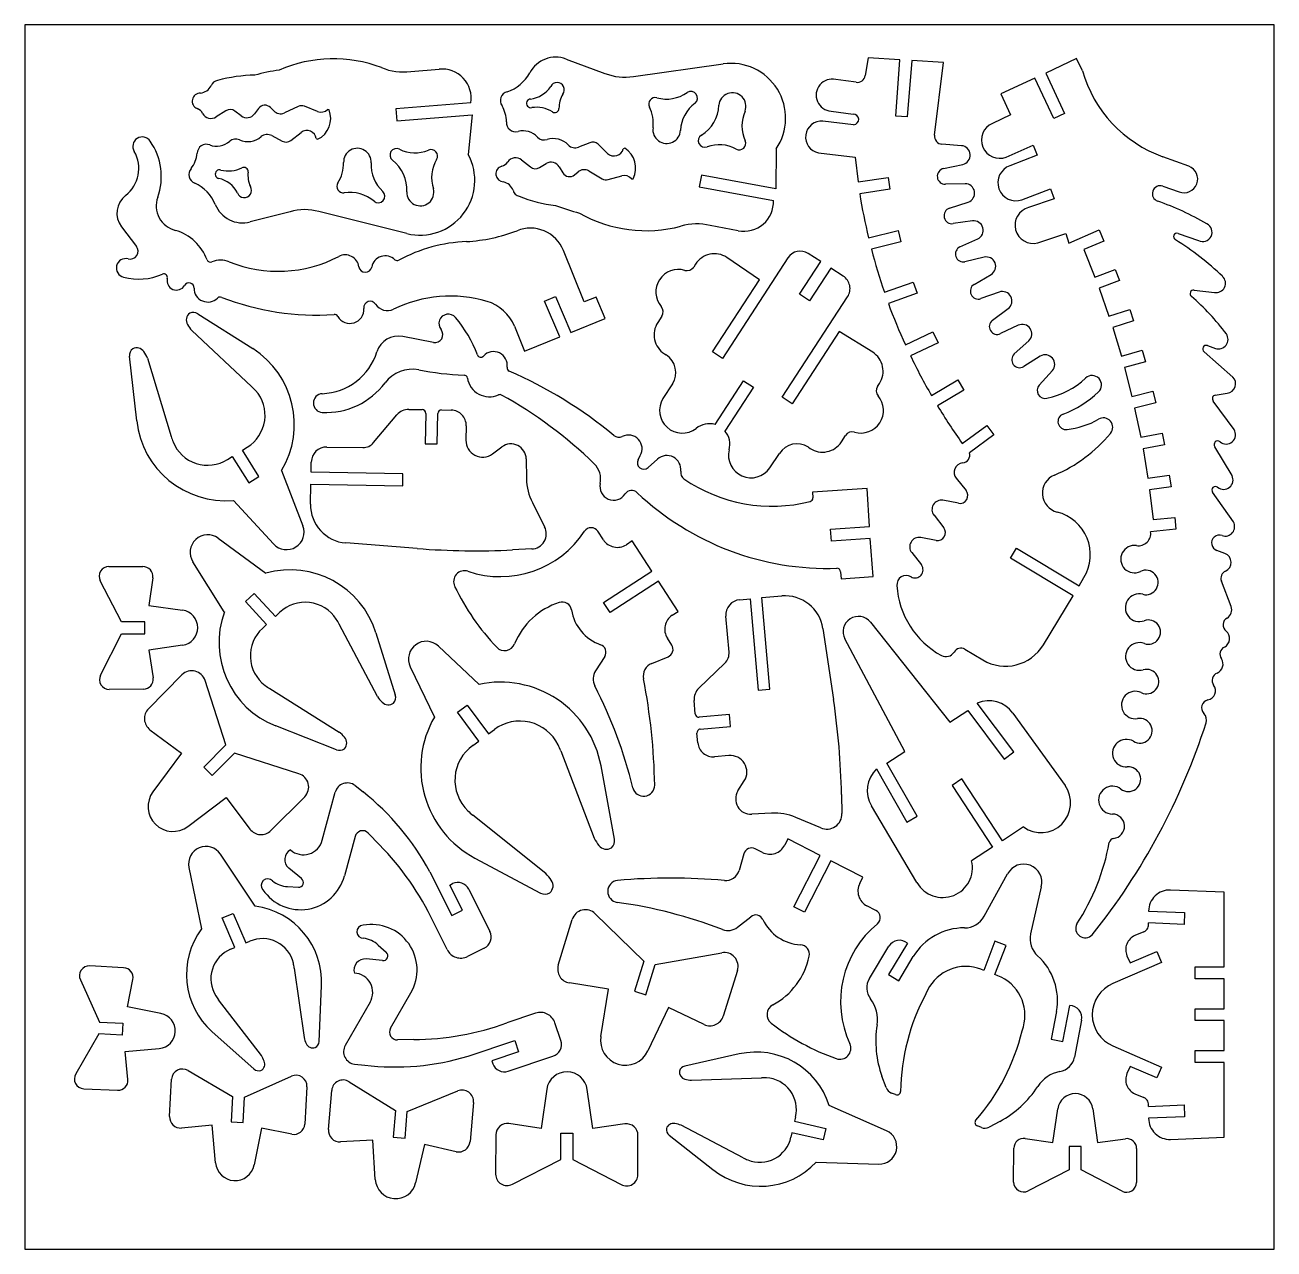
# Model space of a CAD drawing. Header units: metres. Extents: x 0 to 8.26, y 0 to 8.1.
import ezdxf

# ---------------------------------------------------------------- set-up
doc = ezdxf.new("R2010")
doc.units = ezdxf.units.M

msp = doc.modelspace()

# ---------------------------------------------------------------- linework, layer by layer
at = {"layer": '1', "color": 3}
for p, q in [((8.26224, 8.09644), (0, 8.09644)), ((0, 8.09644), (0, 0)), ((8.26224, 0), (8.26224, 8.09644)), ((3.58058, 7.87121), (3.83631, 7.77618)), ((5.57856, 7.8797), (5.55741, 7.76184)), ((5.78652, 7.86582), (5.57856, 7.8797)), ((5.7616, 7.49248), (5.78652, 7.86582)), ((5.86544, 7.86176), (5.83583, 7.48866)), ((6.07598, 7.8473), (5.86544, 7.86176)), ((6.95625, 7.87407), (6.75184, 7.77876)), ((6.99429, 7.79402), (6.95625, 7.87407)), ((2.55139, 7.78942), (2.7398, 7.80406)), ((4.02531, 7.75578), (4.61894, 7.83921)), ((6.01738, 7.36709), (6.07598, 7.8473)), ((6.75184, 7.77876), (6.87624, 7.51197)), ((5.4305, 7.72652), (5.36304, 7.73584)), ((5.49796, 7.71719), (5.4305, 7.72652)), ((6.68042, 7.74545), (6.45506, 7.64037)), ((6.80483, 7.47867), (6.68042, 7.74545)), ((6.45506, 7.64037), (6.51948, 7.50222)), ((1.32896, 7.52817), (1.26451, 7.48825)), ((1.42985, 7.49512), (1.38832, 7.52623)), ((1.54509, 7.54434), (1.51768, 7.50844)), ((1.64524, 7.52841), (1.62398, 7.55046)), ((1.80764, 7.55759), (1.71562, 7.51436)), ((1.9358, 7.52429), (1.84846, 7.5584)), ((2.01136, 7.53489), (2.0011, 7.53765)), ((2.94996, 7.58057), (2.45271, 7.542)), ((2.45271, 7.542), (2.4588, 7.46344)), ((5.33313, 7.52637), (5.47792, 7.50708)), ((2.4588, 7.46344), (2.95786, 7.50214)), ((2.95786, 7.50214), (2.93219, 7.24025)), ((5.48146, 7.43676), (5.27852, 7.45985)), ((5.83583, 7.48866), (5.7616, 7.49248)), ((6.51948, 7.50222), (6.39917, 7.44575)), ((6.87624, 7.51197), (6.80483, 7.47867)), ((1.63189, 7.36449), (1.70167, 7.32785)), ((1.7576, 7.33218), (1.8269, 7.38609)), ((1.92662, 7.34469), (1.93587, 7.34009)), ((3.73571, 7.31792), (3.66248, 7.28877)), ((3.85417, 7.24691), (3.79088, 7.30776)), ((3.96735, 7.28126), (3.95766, 7.27765)), ((4.96865, 7.27641), (4.9668, 7.01327)), ((6.19465, 7.29809), (6.06575, 7.30732)), ((6.49122, 7.22301), (6.66936, 7.30202)), ((6.66936, 7.30202), (6.69647, 7.23628)), ((3.28418, 7.20409), (3.3441, 7.15765)), ((5.24974, 7.25056), (5.49106, 7.22248)), ((5.49106, 7.22248), (5.51079, 7.05821)), ((6.69647, 7.23628), (6.51509, 7.16554)), ((7.6984, 7.16287), (7.52719, 7.22464)), ((3.40334, 7.15337), (3.44789, 7.17997)), ((3.53385, 7.15755), (3.55736, 7.11898)), ((3.63518, 7.10465), (3.65863, 7.12435)), ((3.73009, 7.13098), (3.81709, 7.07835)), ((6.07653, 7.14691), (6.20302, 7.17419)), ((3.85759, 7.07329), (3.94802, 7.09808)), ((4.01157, 7.07797), (4.02207, 7.07964)), ((4.47452, 7.10393), (4.46025, 7.02643)), ((4.46025, 7.02643), (4.95074, 6.9361)), ((4.9668, 7.01327), (4.47452, 7.10393)), ((5.51079, 7.05821), (5.70911, 7.08756)), ((5.70911, 7.08756), (5.72067, 7.0095)), ((6.21841, 7.04656), (6.08907, 7.04288)), ((7.52664, 7.03074), (7.6337, 6.9923)), ((5.72067, 7.0095), (5.52174, 6.98006)), ((6.59502, 6.94022), (6.78325, 7.01229)), ((6.80756, 6.94565), (6.63832, 6.88834)), ((6.78325, 7.01229), (6.80756, 6.94565)), ((1.75382, 6.86159), (1.48955, 6.7938)), ((2.52557, 6.71709), (1.94392, 6.86211)), ((6.11633, 6.88478), (6.23952, 6.92526)), ((6.26824, 6.80032), (6.14062, 6.78247)), ((0.63832, 6.76197), (0.73671, 6.63216)), ((4.71838, 6.7358), (4.53253, 6.77006)), ((5.58024, 6.68904), (5.77506, 6.73761)), ((5.77506, 6.73761), (5.79407, 6.6614)), ((6.69976, 6.65539), (6.88439, 6.71787)), ((6.88439, 6.71787), (6.90463, 6.65429)), ((6.90463, 6.65429), (7.10527, 6.74045)), ((7.10527, 6.74045), (7.13666, 6.66735)), ((7.62854, 6.71805), (7.76228, 6.67006)), ((5.79407, 6.6614), (5.59924, 6.61282)), ((6.18449, 6.6285), (6.3021, 6.68158)), ((7.13666, 6.66735), (7.00473, 6.61069)), ((7.00473, 6.61069), (7.07783, 6.42942)), ((3.69925, 6.26472), (3.56152, 6.60562)), ((5.04616, 6.5559), (4.61415, 5.89066)), ((4.85844, 6.41152), (4.6422, 6.55894)), ((5.12358, 6.31503), (5.26413, 6.53146)), ((5.26413, 6.53146), (5.18168, 6.58482)), ((6.34458, 6.56008), (6.21809, 6.53035)), ((4.43604, 6.5148), (4.42333, 6.49517)), ((5.33019, 6.4885), (5.18966, 6.27211)), ((5.41226, 6.4352), (5.33019, 6.4885)), ((6.27915, 6.38065), (6.3906, 6.44622)), ((7.07783, 6.42942), (7.21229, 6.48014)), ((7.21229, 6.48014), (7.24005, 6.40655)), ((4.54806, 5.93358), (4.85844, 6.41152)), ((5.68529, 6.32873), (5.87425, 6.39595)), ((5.87425, 6.39595), (5.9007, 6.32159)), ((7.24005, 6.40655), (7.10559, 6.35583)), ((3.43759, 6.27027), (3.51027, 6.30071)), ((3.51027, 6.30071), (3.61046, 6.06151)), ((3.77927, 6.29666), (3.69925, 6.26472)), ((3.83752, 6.15397), (3.77927, 6.29666)), ((5.00969, 5.63401), (5.44167, 6.29919)), ((5.18966, 6.27211), (5.12358, 6.31503)), ((5.9007, 6.32159), (5.71119, 6.25418)), ((6.44512, 6.33013), (6.32393, 6.2865)), ((7.10559, 6.35583), (7.17048, 6.16946)), ((7.733, 6.34346), (7.86837, 6.32704)), ((3.53693, 6.03309), (3.43759, 6.27027)), ((6.39974, 6.14353), (6.50351, 6.2205)), ((7.17048, 6.16946), (7.30746, 6.2142)), ((7.30746, 6.2142), (7.33185, 6.13953)), ((1.14388, 6.18652), (1.50737, 5.95566)), ((3.61046, 6.06151), (3.83752, 6.15397)), ((4.21323, 6.17054), (4.18555, 6.12778)), ((7.33185, 6.13953), (7.19543, 6.09498)), ((1.49921, 5.70556), (1.10309, 6.07495)), ((2.70136, 5.99632), (2.49856, 6.03578)), ((3.23846, 6.10348), (3.30521, 5.9389)), ((3.30521, 5.9389), (3.53693, 6.03309)), ((5.38619, 6.06909), (5.07578, 5.59109)), ((5.60829, 5.93155), (5.38619, 6.06909)), ((5.8235, 5.98099), (6.0055, 6.06655)), ((6.0055, 6.06655), (6.03957, 5.99408)), ((6.57059, 6.11005), (6.45352, 6.05473)), ((7.19543, 6.09498), (7.25247, 5.90603)), ((6.03957, 5.99408), (5.85761, 5.90855)), ((6.54369, 5.92014), (6.63932, 6.00784)), ((7.82138, 5.97617), (7.87471, 5.95658)), ((0.73897, 5.47698), (0.69199, 5.90502)), ((0.81012, 5.89244), (0.96704, 5.37405)), ((4.2297, 5.92163), (4.24162, 5.91391)), ((4.61415, 5.89066), (4.54806, 5.93358)), ((6.71642, 5.906), (6.60651, 5.83661)), ((7.25247, 5.90603), (7.39029, 5.94495)), ((7.41165, 5.86932), (7.27347, 5.8303)), ((7.39029, 5.94495), (7.41165, 5.86932)), ((7.98943, 5.76751), (7.79972, 5.93519)), ((6.70956, 5.71379), (6.79631, 5.81024)), ((7.27347, 5.8303), (7.32168, 5.63989)), ((4.28271, 5.72225), (4.2201, 5.62541)), ((4.5645, 5.45365), (4.75217, 5.74263)), ((4.75217, 5.74263), (4.81826, 5.69972)), ((5.63905, 5.70567), (5.6518, 5.72526)), ((5.99624, 5.64549), (6.16961, 5.74836)), ((6.16961, 5.74836), (6.20965, 5.68088)), ((4.81826, 5.69972), (4.6305, 5.41059)), ((5.07578, 5.59109), (5.00969, 5.63401)), ((6.20965, 5.68088), (6.0361, 5.5779)), ((7.32168, 5.63989), (7.46161, 5.67327)), ((7.46161, 5.67327), (7.48002, 5.59608)), ((7.87369, 5.64824), (7.95324, 5.66118)), ((2.53923, 5.55365), (2.6279, 5.55205)), ((2.75467, 5.54984), (2.8197, 5.54871)), ((7.48002, 5.59608), (7.34006, 5.56269)), ((7.34006, 5.56269), (7.38077, 5.37051)), ((7.99759, 5.42057), (7.86008, 5.60921)), ((2.30623, 5.33381), (2.46004, 5.51718)), ((2.65146, 5.52764), (2.64796, 5.32667)), ((2.72674, 5.3253), (2.73025, 5.52626)), ((2.91891, 5.44598), (2.91724, 5.35032)), ((5.40012, 5.33902), (5.42793, 5.3817)), ((6.20003, 5.32901), (6.36192, 5.44817)), ((6.40886, 5.38441), (6.24797, 5.26598)), ((6.36192, 5.44817), (6.40886, 5.38441)), ((7.38077, 5.37051), (7.52211, 5.39753)), ((7.52211, 5.39753), (7.53696, 5.31983)), ((1.43833, 5.28492), (1.47079, 5.30486)), ((1.99623, 5.30497), (2.23478, 5.30081)), ((2.64796, 5.32667), (2.72674, 5.3253)), ((3.09227, 5.25984), (3.15508, 5.30601)), ((5.18194, 5.30325), (5.19384, 5.2955)), ((7.53696, 5.31983), (7.39559, 5.2928)), ((7.39559, 5.2928), (7.4275, 5.09907)), ((7.98429, 5.11576), (7.87144, 5.30666)), ((1.33923, 5.22291), (1.37147, 5.24322)), ((1.37147, 5.24322), (1.4808, 5.06771)), ((1.54768, 5.10938), (1.43833, 5.28492)), ((1.8929, 5.13776), (1.89409, 5.20575)), ((3.31558, 5.22642), (3.31736, 5.09468)), ((4.05578, 5.22111), (4.07015, 5.2479)), ((4.18452, 5.22533), (4.122, 5.16858)), ((4.92714, 5.16625), (4.99014, 5.26283)), ((1.69706, 5.14894), (1.83839, 4.78431)), ((2.50048, 5.12716), (1.8929, 5.13776)), ((2.49911, 5.04837), (2.50048, 5.12716)), ((1.4808, 5.06771), (1.54768, 5.10938)), ((1.8886, 4.92766), (1.89094, 5.05898)), ((1.89094, 5.05898), (2.49911, 5.04837)), ((6.16017, 5.09782), (6.22529, 5.01728)), ((7.4275, 5.09907), (7.56972, 5.11954)), ((7.58098, 5.04132), (7.43876, 5.02084)), ((7.56972, 5.11954), (7.58098, 5.04132)), ((5.5701, 5.03126), (5.21007, 5.00609)), ((5.21007, 5.00609), (5.21216, 4.96879)), ((5.58714, 4.7792), (5.5701, 5.03126)), ((7.43876, 5.02084), (7.46262, 4.82516)), ((7.99362, 4.81011), (7.85631, 5.0056)), ((1.64441, 4.66347), (1.37943, 4.95107)), ((3.35655, 4.93689), (3.43704, 4.77719)), ((6.17453, 4.93281), (6.07228, 4.95236)), ((6.01306, 4.85299), (6.07733, 4.77103)), ((7.46262, 4.82516), (7.6056, 4.83908)), ((7.6056, 4.83908), (7.61324, 4.76059)), ((3.82595, 4.69126), (3.7897, 4.74728)), ((5.32876, 4.76062), (5.58714, 4.7792)), ((5.33441, 4.68202), (5.32876, 4.76062)), ((7.61324, 4.76059), (7.44616, 4.74432)), ((1.27774, 4.7019), (1.59274, 4.47015)), ((2.59523, 4.63359), (2.12336, 4.67018)), ((3.35179, 4.63043), (3.22587, 4.62435)), ((4.0167, 4.68486), (3.97789, 4.65896)), ((4.14689, 4.48438), (4.0167, 4.68486)), ((5.59162, 4.70052), (5.33441, 4.68202)), ((5.60979, 4.4482), (5.59162, 4.70052)), ((6.02642, 4.68712), (5.92503, 4.70567)), ((6.51892, 4.56951), (6.55935, 4.6368)), ((6.55935, 4.6368), (6.97441, 4.38741)), ((1.31869, 4.21531), (1.11039, 4.54628)), ((5.86581, 4.6063), (5.92935, 4.52476)), ((6.93269, 4.32088), (6.51892, 4.56951)), ((7.93779, 4.60017), (7.88416, 4.62033)), ((0.5555, 4.51467), (0.77989, 4.51467)), ((3.82694, 4.27661), (4.14689, 4.48438)), ((5.39511, 4.48022), (5.39857, 4.43386)), ((0.63851, 4.14766), (0.49832, 4.41885)), ((0.84498, 4.44027), (0.81899, 4.25662)), ((4.1903, 4.41862), (3.86986, 4.21052)), ((4.32082, 4.21764), (4.1903, 4.41862)), ((5.39857, 4.43386), (5.60979, 4.4482)), ((6.97441, 4.38741), (7.00476, 4.44176)), ((7.97843, 4.25), (7.91394, 4.41786)), ((1.51548, 4.33631), (1.45778, 4.28265)), ((1.65629, 4.18489), (1.51548, 4.33631)), ((4.72848, 4.2951), (4.79623, 4.30103)), ((4.79623, 4.30103), (4.84919, 3.69566)), ((4.87467, 4.30848), (5.00552, 4.31997)), ((4.92769, 3.70253), (4.87467, 4.30848)), ((6.73655, 3.99688), (6.93269, 4.32088)), ((0.81899, 4.25662), (1.04237, 4.22526)), ((1.45778, 4.28265), (1.59862, 4.1312)), ((3.86986, 4.21052), (3.82694, 4.27661)), ((4.28169, 4.19223), (4.32082, 4.21764)), ((0.79288, 4.14811), (0.63851, 4.14766)), ((0.79288, 4.06931), (0.79288, 4.14811)), ((1.59862, 4.1312), (1.57056, 4.10543)), ((1.68406, 4.21098), (1.65629, 4.18489)), ((2.33121, 3.65471), (2.07826, 4.13364)), ((4.65742, 3.94861), (4.63663, 4.18629)), ((5.59225, 4.14629), (6.11715, 3.48481)), ((0.50015, 3.79685), (0.63875, 4.06886)), ((0.63875, 4.06886), (0.79288, 4.06931)), ((2.32178, 4.07611), (2.44956, 3.6649)), ((5.27875, 4.10375), (5.34816, 3.63557)), ((1.04305, 3.99363), (0.81986, 3.96096)), ((3.0036, 3.73457), (2.73442, 3.98805)), ((4.27866, 3.99522), (4.24939, 4.04029)), ((5.82071, 3.2907), (5.42427, 4.0363)), ((6.21761, 3.9667), (6.33616, 3.89644)), ((0.81986, 3.96096), (0.84693, 3.77748)), ((3.83484, 3.91965), (3.77453, 3.8249)), ((4.14616, 3.87396), (4.25365, 3.91772)), ((2.54821, 3.85197), (2.70795, 3.51852)), ((4.45729, 3.7088), (4.62948, 3.87503)), ((1.03854, 3.79862), (0.81691, 3.57373)), ((1.32947, 3.33522), (1.19116, 3.76091)), ((0.78228, 3.70285), (0.5579, 3.70121)), ((1.61912, 3.70667), (2.07844, 3.41965)), ((4.84919, 3.69566), (4.92769, 3.70253)), ((2.86158, 3.55183), (2.9252, 3.59832)), ((2.9252, 3.59832), (3.06524, 3.40669)), ((4.43421, 3.53892), (4.42644, 3.62726)), ((6.11715, 3.48481), (6.23653, 3.56298)), ((6.23653, 3.56298), (6.47744, 3.24053)), ((6.54056, 3.2877), (6.29879, 3.6113)), ((3.00162, 3.3602), (2.86158, 3.55183)), ((4.66045, 3.53463), (4.46021, 3.51712)), ((4.66731, 3.45613), (4.66045, 3.53463)), ((6.53482, 3.54441), (6.87972, 3.06506)), ((0.82684, 3.43515), (1.03634, 3.27952)), ((2.05969, 3.30235), (1.65883, 3.45961)), ((3.06524, 3.40669), (3.10503, 3.43599)), ((4.45093, 3.34782), (4.44526, 3.41262)), ((4.46708, 3.43862), (4.66731, 3.45613)), ((1.18225, 3.18713), (1.32947, 3.33522)), ((2.96162, 3.33118), (3.00162, 3.3602)), ((1.03634, 3.27952), (0.84678, 3.02494)), ((1.38536, 3.27967), (1.23814, 3.13158)), ((1.81185, 3.14386), (1.38536, 3.27967)), ((3.54425, 3.29503), (3.7658, 2.71787)), ((4.65564, 3.26436), (4.56033, 3.25602)), ((5.70182, 3.21286), (5.82071, 3.2907)), ((6.47744, 3.24053), (6.54056, 3.2877)), ((1.23814, 3.13158), (1.18225, 3.18713)), ((3.89947, 2.71196), (3.81052, 3.19618)), ((5.63264, 3.17511), (5.83258, 2.82412)), ((5.90105, 2.86312), (5.70182, 3.21286)), ((2.18319, 3.06567), (2.23602, 3.02343)), ((4.71644, 3.03018), (4.75811, 3.09606)), ((6.19818, 3.1101), (6.13226, 3.06693)), ((6.13226, 3.06693), (6.40012, 2.65785)), ((6.46604, 2.70102), (6.19818, 3.1101)), ((1.07792, 2.79516), (1.33138, 2.98621)), ((1.33138, 2.98621), (1.48824, 2.77763)), ((1.62687, 2.76852), (1.85045, 2.99146)), ((1.96668, 2.70382), (2.05189, 3.02182)), ((5.40137, 3.00712), (5.40409, 2.88109)), ((5.90052, 2.4239), (5.5991, 2.93171)), ((3.44509, 2.48351), (2.9625, 2.8699)), ((4.93857, 2.88304), (4.80702, 2.87563)), ((5.26363, 2.7858), (5.09871, 2.85496)), ((5.83258, 2.82412), (5.90105, 2.86312)), ((2.18351, 2.72842), (2.11334, 2.46746)), ((2.34541, 2.67404), (2.27092, 2.75166)), ((6.60477, 2.79185), (6.46604, 2.70102)), ((4.87798, 2.62314), (4.83009, 2.64754)), ((5.04689, 2.71271), (5.02571, 2.67115)), ((5.26041, 2.60392), (5.04689, 2.71271)), ((6.40012, 2.65785), (6.26185, 2.56733)), ((1.52346, 2.26805), (1.29318, 2.61145)), ((2.9758, 2.58618), (3.41012, 2.35436)), ((4.75563, 2.61456), (4.72335, 2.50309)), ((5.08695, 2.26348), (5.26041, 2.60392)), ((5.33035, 2.56762), (5.15716, 2.22771)), ((5.54334, 2.4591), (5.33035, 2.56762)), ((1.0843, 2.52362), (1.16862, 2.11884)), ((1.82992, 2.45052), (1.74511, 2.51971)), ((2.67748, 2.49567), (2.8226, 2.20554)), ((6.3447, 2.20113), (6.49998, 2.48126)), ((1.73697, 2.39742), (1.80828, 2.39352)), ((2.80962, 2.40764), (2.82799, 2.41683)), ((2.89308, 2.24079), (2.80962, 2.40764)), ((5.52164, 2.4178), (5.54334, 2.4591)), ((2.9352, 2.37939), (3.07469, 2.10052)), ((6.72246, 2.396), (6.65075, 2.08384)), ((7.9316, 2.36054), (7.57786, 2.37473)), ((7.9316, 1.86638), (7.9316, 2.36054)), ((2.8226, 2.20554), (2.89308, 2.24079)), ((5.15716, 2.22771), (5.08695, 2.26348)), ((5.62915, 2.23986), (5.56964, 2.27006)), ((7.43258, 2.23547), (7.67017, 2.22614)), ((1.30491, 2.18962), (1.37755, 2.22016)), ((1.38725, 1.9938), (1.30491, 2.18962)), ((1.37755, 2.22016), (1.45989, 2.02434)), ((2.79212, 1.98031), (2.7023, 2.16121)), ((3.5279, 1.87826), (3.61978, 2.18033)), ((3.77246, 2.21779), (4.0926, 1.90498)), ((4.7134, 2.12837), (4.80133, 2.19825)), ((7.66708, 2.1474), (7.43198, 2.15663)), ((7.67017, 2.22614), (7.66708, 2.1474)), ((7.40128, 2.09833), (7.34224, 2.0729)), ((1.36057, 1.98265), (1.38725, 1.9938)), ((1.45989, 2.02434), (1.48652, 2.03561)), ((2.33684, 2.01087), (2.39002, 1.96321)), ((3.038, 1.99038), (2.92761, 1.93517)), ((5.58541, 1.79019), (5.71458, 2.00262)), ((5.83764, 2.02285), (5.71218, 1.81568)), ((6.41655, 2.03656), (6.34238, 1.84305)), ((6.41596, 1.81485), (6.49013, 2.00836)), ((6.49013, 2.00836), (6.41655, 2.03656)), ((2.36502, 1.90759), (2.25613, 1.91864)), ((4.0926, 1.90498), (4.03096, 1.70547)), ((4.16789, 1.88172), (4.60869, 1.95944)), ((5.77959, 1.77486), (5.87618, 1.93437)), ((7.28967, 1.94007), (7.31064, 1.89229)), ((7.31064, 1.89229), (7.4866, 1.96854)), ((7.4866, 1.96854), (7.51793, 1.89624)), ((0.65251, 1.86051), (0.42844, 1.87257)), ((1.78123, 1.85864), (1.84578, 1.39934)), ((4.10625, 1.68221), (4.16789, 1.88172)), ((4.71363, 1.84239), (4.61911, 1.54113)), ((6.32303, 1.85046), (6.2997, 1.85865)), ((6.34238, 1.84305), (6.32303, 1.85046)), ((7.51793, 1.89624), (7.19573, 1.75662)), ((7.74026, 1.78758), (7.74026, 1.86638)), ((7.74026, 1.86638), (7.9316, 1.86638)), ((0.36632, 1.77971), (0.49212, 1.50156)), ((0.67806, 1.60092), (0.71362, 1.78295)), ((1.94491, 1.37195), (1.9619, 1.74067)), ((3.85884, 1.71955), (3.60103, 1.76013)), ((5.71218, 1.81568), (5.77959, 1.77486)), ((6.43454, 1.80773), (6.41596, 1.81485)), ((6.45736, 1.79823), (6.43454, 1.80773)), ((7.9316, 1.78758), (7.74026, 1.78758)), ((7.9316, 1.58941), (7.9316, 1.78758)), ((2.41854, 1.46107), (2.55345, 1.69521)), ((3.80914, 1.40607), (3.85884, 1.71955)), ((4.03096, 1.70547), (4.10625, 1.68221)), ((0.89949, 1.55792), (0.67806, 1.60092)), ((1.56395, 1.28084), (1.28088, 1.64825)), ((2.28262, 1.63178), (2.11801, 1.34666)), ((4.25632, 1.59675), (4.12054, 1.30986)), ((4.49209, 1.48484), (4.25632, 1.59675)), ((6.82301, 1.5715), (6.78826, 1.38829)), ((6.86568, 1.3736), (6.91081, 1.61156)), ((7.74026, 1.51061), (7.74026, 1.58941)), ((7.74026, 1.58941), (7.9316, 1.58941)), ((0.49212, 1.50156), (0.64619, 1.49394)), ((0.64619, 1.49394), (0.64229, 1.41523)), ((3.37788, 1.5597), (3.18646, 1.4953)), ((3.54462, 1.37872), (3.50561, 1.49582)), ((6.98883, 1.51427), (6.94294, 1.26992)), ((7.9316, 1.51061), (7.74026, 1.51061)), ((7.9316, 1.31244), (7.9316, 1.51061)), ((0.48823, 1.42285), (0.33559, 1.15847)), ((0.64229, 1.41523), (0.48823, 1.42285)), ((1.23881, 1.43662), (1.51419, 1.19084)), ((0.66345, 1.30562), (0.88805, 1.32657)), ((2.57148, 1.38504), (2.46391, 1.38282)), ((2.9324, 1.27635), (3.24018, 1.37889)), ((3.24018, 1.37889), (3.26509, 1.30413)), ((6.78826, 1.38829), (6.86568, 1.3736)), ((7.19573, 1.3434), (7.51793, 1.20378)), ((0.68088, 1.12097), (0.66345, 1.30562)), ((3.26509, 1.30413), (3.08809, 1.24516)), ((3.08809, 1.24516), (3.09458, 1.22567)), ((3.19686, 1.17634), (3.49269, 1.2749)), ((4.72438, 1.29016), (4.36422, 1.2094)), ((7.74026, 1.23364), (7.74026, 1.31244)), ((7.74026, 1.31244), (7.9316, 1.31244)), ((1.07857, 1.18064), (1.37298, 1.00834)), ((2.17984, 1.22281), (2.24707, 1.21533)), ((7.31064, 1.20773), (7.28967, 1.15995)), ((7.4866, 1.13148), (7.31064, 1.20773)), ((7.51793, 1.20378), (7.4866, 1.13148)), ((7.9316, 1.23364), (7.74026, 1.23364)), ((7.9316, 0.73948), (7.9316, 1.23364)), ((0.957, 0.87615), (0.9696, 1.12322)), ((1.45166, 1.00399), (1.76328, 1.14273)), ((2.14493, 1.10631), (2.45056, 0.91534)), ((4.4084, 1.11654), (4.87194, 1.13272)), ((5.69625, 1.06796), (5.66888, 1.14231)), ((0.38825, 1.05993), (0.61241, 1.04983)), ((1.37298, 1.00834), (1.36369, 0.84061)), ((1.44237, 0.83626), (1.45166, 1.00399)), ((1.86525, 1.07364), (1.8505, 0.82669)), ((2.00806, 0.79044), (2.02881, 1.04937)), ((2.52908, 0.9087), (2.86242, 1.04566)), ((3.45164, 1.05642), (3.41382, 0.79805)), ((3.75608, 0.79704), (3.71978, 1.05563)), ((5.75877, 1.02117), (5.7324, 1.03097)), ((7.34224, 1.02711), (7.40128, 1.00168)), ((2.45056, 0.91534), (2.43579, 0.74058)), ((2.96734, 0.97004), (2.94433, 0.7113)), ((5.69806, 0.78281), (5.31988, 0.94996)), ((6.79958, 0.70445), (6.83225, 0.92764)), ((7.06388, 0.92696), (7.09523, 0.70358)), ((7.43198, 0.94339), (7.66708, 0.95262)), ((7.66708, 0.95262), (7.67017, 0.87388)), ((1.36369, 0.84061), (1.44237, 0.83626)), ((2.51431, 0.73394), (2.52908, 0.9087)), ((3.41382, 0.79805), (3.20141, 0.82938)), ((3.96867, 0.82713), (3.75608, 0.79704)), ((5.09739, 0.87322), (5.09092, 0.84504)), ((5.09092, 0.84504), (5.29806, 0.79795)), ((6.44785, 0.84377), (6.3778, 0.80676)), ((7.67017, 0.87388), (7.43258, 0.86455)), ((1.23868, 0.81822), (1.03499, 0.8002)), ((1.26032, 0.57047), (1.23868, 0.81822)), ((1.56415, 0.8002), (1.5153, 0.55636)), ((1.7646, 0.75981), (1.56415, 0.8002)), ((3.11502, 0.75454), (3.11312, 0.49479)), ((3.54495, 0.59155), (3.54546, 0.76681)), ((3.54546, 0.76681), (3.62426, 0.76681)), ((3.62426, 0.76681), (3.62375, 0.59132)), ((4.05481, 0.49202), (4.05481, 0.75178)), ((4.26065, 0.75377), (4.55052, 0.52526)), ((4.75162, 0.60344), (4.34064, 0.81841)), ((5.07345, 0.7682), (5.0671, 0.73998)), ((5.2806, 0.72111), (5.07345, 0.7682)), ((5.29806, 0.79795), (5.2806, 0.72111)), ((6.32619, 0.8034), (6.30002, 0.81374)), ((2.30193, 0.72105), (2.0876, 0.70835)), ((2.31709, 0.46037), (2.30193, 0.72105)), ((2.43579, 0.74058), (2.51431, 0.73394)), ((2.64298, 0.69223), (2.58428, 0.43778)), ((2.85214, 0.64373), (2.64298, 0.69223)), ((6.53982, 0.44248), (6.54146, 0.66687)), ((6.61609, 0.73152), (6.79958, 0.70445)), ((6.90793, 0.67747), (6.90747, 0.52333)), ((6.98673, 0.67747), (6.90793, 0.67747)), ((6.98627, 0.5231), (6.98673, 0.67747)), ((7.09523, 0.70358), (7.27888, 0.72957)), ((7.35329, 0.66448), (7.35329, 0.44009)), ((7.57786, 0.72529), (7.9316, 0.73948)), ((3.22384, 0.42794), (3.54495, 0.59155)), ((3.62375, 0.59132), (3.94389, 0.42582)), ((5.23456, 0.5746), (5.64783, 0.56185)), ((6.90747, 0.52333), (6.63546, 0.38474)), ((7.25747, 0.38291), (6.98627, 0.5231)), ((0, 0), (8.26224, 0))]:
    msp.add_line(p, q, dxfattribs=at)
for centre, radius, start, end in [((2.03987, 6.9766), 0.89622, 69.15709, 113.5107), ((3.51145, 7.68807), 0.19576, 69.31991, 151.94629), ((1.929, 6.21477), 1.60274, 98.85256, 104.77324), ((2.49928, 8.14593), 0.36029, 247.0423, 278.31542), ((2.75814, 7.61074), 0.19418, 351.06049, 455.41818), ((3.10653, 7.90494), 0.26359, 288.19921, 331.73763), ((3.96708, 8.10205), 0.35113, 248.13405, 279.54504), ((4.6693, 7.48045), 0.36227, 325.72054, 457.99105), ((7.81811, 8.03099), 0.85723, 196.04791, 250.16106), ((1.14808, 7.73989), 0.09537, 278.21693, 330.93462), ((1.27824, 7.68042), 0.04861, 94.64588, 164.32059), ((1.52845, 6.84199), 0.92258, 90.50529, 105.99026), ((3.321, 7.79294), 0.18775, 277.20157, 326.42864), ((3.52041, 7.66862), 0.0476, -38.54138, 154.49466), ((5.33964, 7.63231), 0.10614, 77.26475, 266.48271), ((5.5052, 7.76945), 0.05276, 262.11032, 351.70654), ((1.1591, 7.59248), 0.05309, 87.17802, 248.30312), ((3.205, 7.59636), 0.06038, 105.51594, 215.01226), ((3.34628, 7.57801), 0.02872, 93.46503, 282.92825), ((3.71414, 7.54668), 0.18168, 149.47318, 180.68286), ((4.16843, 7.5733), 0.04264, 75.03469, 207.08294), ((4.24217, 7.85142), 0.2451, 255.17071, 304.50716), ((4.40496, 7.61309), 0.04354, 309.07931, 483.35327), ((4.67914, 7.55833), 0.0899, -20.9243, 175.48045), ((1.12013, 7.48584), 0.06048, 24.51604, 71.35185), ((1.35748, 7.49163), 0.04635, 48.28862, 127.96764), ((1.58718, 7.51325), 0.05233, 45.31777, 143.55406), ((1.69054, 7.57202), 0.06288, 223.9146, 293.50625), ((1.82903, 7.50884), 0.05323, 68.58778, 113.68579), ((1.95853, 7.57948), 0.05968, 247.61927, 315.50635), ((1.86944, 7.47786), 0.15295, 295.74155, 381.89319), ((2.959, 7.44933), 0.22641, 1.66853, 29.76255), ((3.38039, 7.34492), 0.20696, 58.49304, 97.68926), ((3.50431, 7.5447), 0.02816, 235.9613, 359.60523), ((3.91722, 7.44604), 0.23897, 352.82075, 386.82904), ((4.57377, 7.38724), 0.23847, 126.35769, 177.03167), ((4.34313, 7.5752), 0.24658, 302.29357, 357.72401), ((4.98224, 7.42939), 0.23957, 156.16011, 204.25076), ((1.23054, 7.54174), 0.06337, 209.08328, 302.41914), ((1.4672, 7.54505), 0.06236, 233.19978, 324.04736), ((3.24472, 7.45009), 0.05968, 174.39645, 286.10083), ((5.26891, 7.35455), 0.10574, 84.78596, 259.55448), ((5.47969, 7.47192), 0.0352, 272.88254, 452.88128), ((6.44688, 7.33507), 0.12052, 113.31826, 291.58864), ((0.77581, 7.29338), 0.06264, 32.54697, 212.54582), ((1.47386, 7.45939), 0.13438, 245.91272, 310.94093), ((1.60185, 7.30886), 0.06323, 61.63183, 129.16149), ((1.86452, 7.33591), 0.06271, 8.04427, 126.86295), ((3.29333, 7.26341), 0.13326, 43.12455, 103.92135), ((3.43483, 7.39708), 0.0614, 223.90893, 287.89043), ((4.24456, 7.40339), 0.09114, 171.93958, 357.61002), ((4.49651, 7.33001), 0.04264, 120.48902, 291.10364), ((6.06962, 7.35991), 0.05273, 172.17567, 265.78867), ((0.49409, 7.09381), 0.40783, 340.41015, 394.88907), ((1.19955, 7.24772), 0.05968, 67.90383, 179.60821), ((1.26741, 7.42831), 0.13327, 250.07668, 310.87348), ((1.39416, 7.28058), 0.06139, 66.1132, 130.09469), ((1.72607, 7.37611), 0.05408, 243.18471, 305.6691), ((2.1988, 7.18965), 0.09114, -3.61259, 182.05786), ((2.45704, 7.2363), 0.04264, 62.90237, 233.517), ((2.57932, 7.48526), 0.23474, 244.01079, 292.55683), ((2.68634, 7.22943), 0.04258, 328.82038, 473.48505), ((3.49541, 7.21092), 0.13438, 43.05908, 108.0873), ((3.63842, 7.34724), 0.06322, 224.8357, 292.36536), ((3.75492, 7.26737), 0.05408, 48.32324, 110.80763), ((3.89683, 7.29287), 0.06271, 227.13384, 345.95253), ((3.88689, 7.15119), 0.15295, 332.10858, 418.26022), ((4.5921, 7.06963), 0.23474, 61.44212, 109.98816), ((4.72528, 7.31287), 0.04258, 240.51515, 385.17983), ((6.1898, 7.23553), 0.06275, 282.16503, 445.5644), ((0.52878, 7.1473), 0.2244, 307.65343, 390.05398), ((0.9155, 7.27834), 0.22639, 324.23871, 352.33273), ((2.27888, 7.00848), 0.24658, 356.2772, 411.70764), ((2.61316, 7.06861), 0.36227, 256.00902, 388.27954), ((2.92972, 7.08668), 0.23958, 149.74736, 197.83801), ((3.14083, 7.22158), 0.06049, 282.65591, 329.49171), ((3.2448, 7.15444), 0.06337, 51.57643, 144.91229), ((3.47982, 7.12641), 0.06236, 29.95805, 120.80563), ((1.14477, 7.1064), 0.06038, 138.98372, 248.48004), ((1.28718, 7.10989), 0.02871, 71.07674, 260.53995), ((1.34548, 7.33814), 0.20698, 256.30916, 295.50538), ((1.44784, 7.12649), 0.02815, 354.40793, 478.05186), ((1.65632, 7.1026), 0.1817, 173.3169, 204.52658), ((1.8688, 7.18147), 0.23897, 327.16871, 361.177), ((2.5279, 7.1713), 0.23847, 176.96955, 227.64353), ((3.16845, 7.11145), 0.05309, 105.70273, 266.82783), ((3.37628, 7.19101), 0.04636, 226.02813, 305.70716), ((3.60247, 7.1455), 0.05233, 210.44813, 308.68442), ((3.69913, 7.07625), 0.06288, 60.50485, 130.09651), ((6.08735, 7.09544), 0.05259, 101.87689, 271.86989), ((6.55526, 7.05295), 0.11954, 109.63612, 289.42714), ((7.66605, 7.07759), 0.09121, 249.22761, 429.22727), ((1.01458, 6.80981), 0.26358, 22.263, 65.80142), ((1.23958, 6.89877), 0.18776, 27.57285, 76.79992), ((1.45089, 7.00157), 0.0476, -160.49475, 32.54128), ((2.10532, 7.02863), 0.04263, 146.91126, 278.95952), ((3.14208, 6.966), 0.09537, 23.06114, 75.77883), ((3.84343, 7.12459), 0.05322, 240.32946, 285.42747), ((3.96486, 7.04082), 0.05969, 38.49681, 106.38389), ((6.21946, 6.98426), 0.06231, 288.78066, 450.96411), ((7.51, 6.98082), 0.05262, 71.56, 251.55977), ((0.75768, 6.8518), 0.14939, 127.92459, 216.96546), ((1.03492, 6.90011), 0.16664, 160.01445, 256.4319), ((2.14958, 6.74432), 0.24511, 49.49332, 98.82976), ((2.3364, 6.96434), 0.04354, 230.64074, 404.9147), ((2.6148, 6.99014), 0.08989, -181.48314, 14.92162), ((3.27774, 7.01153), 0.04861, 189.67383, 259.34853), ((3.61419, 7.81924), 0.92259, 248.0122, 263.49716), ((9.38692, 7.60564), 3.91548, 189.19357, 193.53834), ((1.43995, 6.98317), 0.19576, 202.05237, 284.67874), ((1.84979, 6.52382), 0.35114, 74.45123, 105.86222), ((4.07822, 8.40114), 1.60276, 249.22418, 255.14487), ((4.75682, 6.92614), 0.19418, 258.5833, 362.94098), ((6.13244, 6.83457), 0.05273, 107.78867, 278.92262), ((6.66918, 6.7719), 0.12046, 104.84619, 284.70412), ((6.86383, 5.13217), 1.90571, 59.96213, 70.71111), ((4.10876, 7.63188), 0.89621, 240.48978, 284.84339), ((4.44344, 6.42094), 0.36031, 75.6851, 106.95822), ((6.27636, 6.73844), 0.06241, 294.35278, 457.47937), ((7.79003, 6.726), 0.06244, 243.61363, 423.61329), ((0.90461, 6.43216), 0.31927, 20.26889, 73.39834), ((2.85482, 7.78179), 1.12007, 273.37413, 290.92521), ((3.3432, 6.51727), 0.23552, 22.03182, 112.03269), ((7.62068, 6.69614), 0.02328, 70.26511, 242.55382), ((0.69563, 6.59996), 0.0522, 254.95871, 398.08893), ((2.95929, 5.65159), 1.01281, 92.18156, 118.63359), ((9.38733, 7.60514), 3.9159, 194.67929, 199.02351), ((6.20723, 6.58146), 0.05225, 115.80466, 281.9909), ((6.62889, 5.08758), 1.86653, 46.16005, 58.29076), ((0.667, 6.48892), 0.06248, 76.03114, 256.03114), ((1.22667, 6.55141), 0.02416, 200.9891, 293.87688), ((1.29502, 6.39251), 0.14883, 67.76073, 113.17673), ((1.67534, 7.32747), 0.86053, 247.88255, 297.70871), ((2.11791, 6.4846), 0.09146, 7.50499, 117.64594), ((2.38312, 6.47839), 0.09105, 45.99698, 169.74464), ((2.46248, 6.56133), 0.02375, 227.28635, 298.86265), ((4.56094, 6.43495), 0.14825, 56.76206, 147.40772), ((5.1284, 6.5025), 0.09806, 57.09022, 147.00226), ((6.35958, 6.49991), 0.06201, 300.01764, 463.99757), ((0.75185, 6.80521), 0.38995, 255.15095, 293.75671), ((0.91818, 6.42635), 0.02382, 345.95544, 472.8338), ((2.25125, 6.50401), 0.04332, 189.91892, 347.45113), ((4.32252, 6.33032), 0.14927, 73.64005, 220.37536), ((4.37936, 6.52398), 0.05256, 253.6427, 326.76907), ((1.00195, 6.40537), 0.06254, 165.93186, 329.26144), ((1.08487, 6.35671), 0.0336, 358.22835, 510.21161), ((5.35943, 6.35259), 0.09806, 327.00387, 417.39902), ((6.30562, 6.33552), 0.05232, 120.39019, 290.48357), ((7.87884, 6.38855), 0.06239, 260.33892, 406.5739), ((1.20917, 6.35454), 0.09073, 179.28953, 315.11688), ((1.2899, 6.27409), 0.02325, 60.44493, 135.02127), ((1.9318, 7.93651), 1.75905, 248.99862, 273.66661), ((2.81434, 5.44589), 0.85746, 73.58182, 116.06753), ((6.46555, 6.27065), 0.06289, 307.12245, 468.95794), ((7.73137, 6.31936), 0.02415, 86.11988, 228.62112), ((6.68759, 5.11159), 1.57215, 36.77, 49.17409), ((2.14966, 6.21413), 0.09182, 209.43069, 364.51683), ((2.28359, 6.2261), 0.04265, 32.12942, 186.37459), ((2.398, 6.30235), 0.09487, 214.38097, 294.63702), ((2.97641, 5.99726), 0.28275, 22.06452, 73.50432), ((4.16906, 6.19913), 0.05262, 327.08381, 400.95057), ((9.38711, 7.60569), 3.91651, 200.18677, 204.50893), ((1.12377, 6.1445), 0.05684, 127.16664, 210.60861), ((1.25848, 6.21313), 0.20795, 207.98395, 221.64519), ((1.11374, 6.13956), 0.0558, 57.30255, 115.8239), ((2.04885, 6.15788), 0.02363, 28.10817, 101.13162), ((2.80045, 6.12111), 0.06249, 39.4798, 219.48094), ((2.21312, 5.62357), 0.83223, 20.44953, 40.20977), ((4.30955, 6.04653), 0.14824, 146.76567, 237.41055), ((6.43118, 6.10189), 0.05218, 127.05354, 295.34722), ((6.59754, 6.05396), 0.06223, 312.17332, 475.66353), ((2.47035, 5.88974), 0.14874, 79.06694, 162.47829), ((2.71161, 6.04793), 0.05261, 258.76432, 399.48267), ((7.89449, 6.01692), 0.0635, 251.85276, 394.28735), ((0.74743, 5.91137), 0.0558, 128.01619, 186.53754), ((0.73858, 5.90455), 0.05683, 33.2388, 116.68077), ((1.18711, 5.45469), 0.59459, 329.05443, 417.40959), ((7.81457, 5.95355), 0.02362, 73.25227, 231.0303), ((0.61754, 5.8139), 0.20797, 22.18821, 35.84945), ((1.94984, 6.05435), 0.39718, 272.39819, 342.44013), ((3.01518, 5.92285), 0.02385, 200.93156, 317.14777), ((3.09949, 5.84511), 0.09083, 351.75613, 497.37282), ((4.16629, 5.79753), 0.13864, 327.11403, 417.08692), ((5.52806, 5.80689), 0.14825, 326.58724, 417.2329), ((9.38982, 7.60193), 3.91715, 205.61358, 209.96399), ((6.57982, 5.88192), 0.05259, 133.3871, 300.504), ((6.7487, 5.85172), 0.06315, 318.93731, 480.73736), ((2.56156, 5.59524), 0.22385, 78.94698, 143.13046), ((2.98543, 7.79649), 2.01784, 259.11787, 267.69299), ((3.21271, 5.82821), 0.02364, 170.55834, 247.3044), ((2.06213, 3.17623), 2.86718, 50.26944, 66.53979), ((1.21747, 5.40165), 0.41441, 42.02529, 47.16851), ((1.98758, 6.02743), 0.49465, 267.57528, 322.97246), ((2.90362, 5.75688), 0.02342, 10.08197, 88.56861), ((3.07291, 5.78536), 0.14826, 189.46456, 293.33019), ((5.68325, 5.67722), 0.05257, 147.22716, 220.35353), ((6.74802, 5.67816), 0.05243, 137.18751, 283.61047), ((6.64224, 6.16445), 0.55008, 282.39978, 312.82016), ((7.05861, 5.715), 0.0626, 312.74443, 492.74317), ((7.94631, 5.72286), 0.06207, 276.407, 406.00042), ((1.34226, 5.51467), 0.24605, 301.49205, 401.92678), ((1.97052, 5.59538), 0.06228, 93.74232, 266.43284), ((3.14138, 5.62716), 0.02412, 61.43179, 113.83216), ((1.76346, 3.13692), 2.87016, 45.75715, 61.04629), ((4.34749, 5.54674), 0.14972, 148.30151, 307.77321), ((5.52945, 5.54652), 0.14927, 253.62393, 400.35924), ((6.62547, 6.16822), 0.6895, 290.54002, 313.61563), ((7.87804, 5.62484), 0.0238, 100.51949, 221.03255), ((2.53749, 5.45323), 0.10044, 89.00513, 140.45059), ((2.62747, 5.52806), 0.024, 358.99978, 448.96994), ((2.75425, 5.52584), 0.024, 88.99738, 178.99747), ((2.81794, 5.44774), 0.10099, 359.00134, 449.00143), ((9.38519, 7.60533), 3.91496, 211.18933, 215.55202), ((1.32981, 5.54358), 0.59459, 186.43162, 274.78678), ((4.52607, 5.32089), 0.13821, 73.85519, 128.9405), ((6.88586, 5.47291), 0.05297, 110.41321, 277.59064), ((6.82363, 5.9874), 0.5712, 276.96155, 299.07301), ((7.13386, 5.43614), 0.06144, 318.27279, 482.1247), ((1.36404, 5.49306), 0.41445, 196.68717, 201.83039), ((3.92807, 5.42203), 0.05264, 230.76493, 295.11687), ((3.99123, 5.29309), 0.09095, 330.2032, 476.66529), ((4.52449, 5.32191), 0.13821, 345.0582, 399.9145), ((5.47201, 5.35297), 0.05262, 73.04044, 146.9072), ((6.43522, 6.0071), 0.96365, 292.86951, 320.58531), ((7.94519, 5.38679), 0.06234, 229.98871, 392.80983), ((1.20757, 5.43077), 0.24605, 201.91469, 302.34941), ((1.99506, 5.20399), 0.10099, 89.3367, 179.00168), ((2.23613, 5.39173), 0.09093, 269.14838, 320.43241), ((3.02706, 5.34823), 0.10984, 178.90904, 306.41846), ((3.21436, 5.22394), 0.10125, 1.40607, 125.84142), ((5.10626, 5.18709), 0.13863, 56.91386, 146.88694), ((5.27546, 5.41925), 0.14824, 236.59085, 327.23573), ((7.88929, 5.32179), 0.0234, 47.47147, 220.29077), ((4.0933, 5.2004), 0.04285, 151.10154, 312.051), ((4.24575, 5.156), 0.09249, 352.99862, 491.45035), ((4.80345, 5.25063), 0.14973, 166.22782, 325.69952), ((6.19805, 5.25151), 0.05197, 275.37227, 376.16414), ((3.66979, 5.09354), 0.13841, 347.65342, 405.98184), ((4.38955, 5.13687), 0.05259, 171.40191, 234.62133), ((6.20867, 5.13742), 0.06261, 95.26527, 219.23586), ((3.67893, 5.10072), 0.36162, 180.95721, 206.9392), ((3.8941, 5.04434), 0.09123, 167.59493, 326.61508), ((4.94156, 5.94274), 1.02938, 235.53983, 284.19406), ((6.85929, 5.00001), 0.12908, 112.5772, 255.99073), ((7.87485, 5.01995), 0.02344, 51.71438, 217.74584), ((7.92825, 5.08758), 0.06273, 231.70101, 386.69546), ((4.01373, 4.96444), 0.05263, 46.88246, 145.64905), ((5.30889, 6.33396), 1.83232, 226.59007, 271.94901), ((5.18866, 4.9677), 0.02353, 283.0452, 362.65959), ((6.18416, 4.98451), 0.05259, 259.44536, 398.54935), ((2.14296, 4.92381), 0.25439, 179.13384, 265.58079), ((6.06147, 4.89147), 0.06184, 79.93122, 218.48274), ((6.7554, 4.59256), 0.29141, 328.83635, 435.56635), ((7.93914, 4.77863), 0.06292, 250.81709, 390.01831), ((1.20882, 4.60823), 0.1163, 53.65538, 212.18458), ((1.72994, 4.74228), 0.11631, 222.65627, 381.18548), ((3.14471, 5.11355), 0.66605, 251.23152, 326.67876), ((3.3484, 4.73054), 0.10017, 271.94019, 387.75689), ((3.74535, 4.71778), 0.05327, 33.63425, 145.86043), ((6.03566, 4.73891), 0.05261, 259.8804, 397.62743), ((7.36558, 4.73342), 0.08132, 260.75271, 367.70346), ((7.90127, 4.66978), 0.05233, 70.82092, 250.9137), ((2.98303, 9.57549), 4.95709, 265.51314, 272.80801), ((3.91807, 4.75108), 0.10984, 212.99826, 302.99874), ((5.91422, 4.64478), 0.06184, 79.93045, 218.48352), ((7.33894, 4.56338), 0.0908, 81.4053, 295.88459), ((7.91571, 4.54144), 0.06274, 294.42789, 429.39832), ((0.5563, 4.44922), 0.06545, 90.69584, 207.64875), ((0.77992, 4.44902), 0.06565, 352.34193, 450.01945), ((1.7545, 3.89799), 0.59458, 17.43157, 105.78673), ((2.90718, 4.41464), 0.07212, 71.20911, 205.70266), ((5.37147, 4.47903), 0.02367, 2.87322, 90.63409), ((5.88822, 4.49199), 0.05259, 239.00134, 398.55078), ((7.41474, 4.40896), 0.08122, -104.83568, 116.43312), ((7.96353, 4.43618), 0.05286, 114.43281, 200.27971), ((4.25542, 5.06043), 1.56705, 205.59893, 223.58007), ((5.82944, 4.39334), 0.06225, 59.38414, 184.71669), ((6.33384, 4.42398), 0.56757, 183.61193, 241.33654), ((5.0271, 4.0665), 0.25439, 8.42027, 94.86722), ((7.37046, 4.24179), 0.09171, 75.16544, 291.09003), ((1.02615, 4.1094), 0.11699, 278.30625, 442.03016), ((1.87762, 4.01248), 0.59459, 160.05489, 248.41005), ((1.85296, 4.03206), 0.24605, 32.91507, 133.3498), ((3.68032, 3.82296), 0.47655, 107.79935, 157.78478), ((3.55424, 4.21836), 0.06154, 8.64354, 108.56132), ((3.90441, 4.27367), 0.29297, 189.0446, 250.736), ((4.73728, 4.1945), 0.10098, 94.99873, 184.66371), ((7.91909, 4.22824), 0.06321, 300.61951, 380.13481), ((1.71131, 3.94108), 0.41441, 27.68926, 32.83248), ((4.34151, 4.10011), 0.10984, 122.99846, 212.99854), ((5.51311, 4.08388), 0.10078, 38.258, 208.17398), ((7.43109, 4.08068), 0.08044, -109.26001, 110.09212), ((7.97693, 4.12866), 0.05197, 119.58115, 232.33535), ((1.73676, 3.924), 0.24605, 132.49266, 232.92739), ((7.90598, 4.03828), 0.06294, 296.12744, 411.48126), ((2.654, 3.90265), 0.1173, 46.72117, 205.59659), ((3.17226, 4.03008), 0.07211, 223.8149, 338.05907), ((3.79026, 3.94752), 0.05257, 327.98803, 430.569), ((4.23364, 3.96696), 0.05316, 292.11806, 392.11116), ((6.19087, 3.92138), 0.05262, 59.45502, 148.54594), ((6.48599, 4.14743), 0.29231, 239.16411, 329.00061), ((7.37165, 3.91928), 0.09158, 68.94016, 286.17939), ((7.95631, 3.93487), 0.05206, 115.73805, 216.13387), ((4.56681, 3.94092), 0.09094, 313.56508, 364.8491), ((6.09175, 3.98181), 0.06347, 241.64249, 328.69991), ((7.86105, 3.86867), 0.06396, 293.11282, 393.7106), ((1.10329, 3.73296), 0.09221, 17.64377, 134.59842), ((3.85968, 3.7708), 0.10088, 147.57346, 207.52594), ((4.18046, 3.78991), 0.09077, 112.19982, 191.63951), ((7.41904, 3.75327), 0.08106, -115.7192, 105.65045), ((7.90534, 3.76067), 0.05278, 111.31178, 215.93624), ((0.55835, 3.76674), 0.06553, 152.64563, 269.60028), ((0.78198, 3.76842), 0.06558, 270.25963, 367.93733), ((1.83779, 4.05873), 0.41444, 233.01191, 238.15513), ((3.14584, 3.07387), 0.67584, 10.42646, 102.14983), ((0.95105, 2.29082), 3.16263, 13.89998, 26.95033), ((0.07864, 2.99343), 4.08766, 1.04054, 10.97442), ((7.8125, 3.6927), 0.06228, 281.77076, 396.44058), ((2.50523, 3.76855), 0.20795, 213.19148, 226.85272), ((2.39636, 3.64808), 0.0558, 319.01945, 377.5408), ((4.52649, 3.63601), 0.10043, 133.55354, 184.999), ((0.44542, 2.90398), 4.95702, 1.19218, 8.48704), ((7.34433, 3.59817), 0.09109, 64.27842, 279.83129), ((0.88246, 3.50878), 0.09227, 135.25928, 232.93699), ((2.40374, 3.65648), 0.05684, 224.23117, 307.67314), ((6.37539, 3.43173), 0.19523, 35.25229, 113.10266), ((7.836, 3.57995), 0.05289, 101.76994, 224.09006), ((3.29423, 3.18231), 0.67584, 150.16704, 241.8904), ((3.27361, 3.20901), 0.28273, 26.40632, 126.60077), ((4.45812, 3.54103), 0.024, 185.03638, 275.00654), ((3.62273, 4.82703), 4.40094, 321.35564, 342.17975), ((7.3743, 3.42805), 0.08165, -121.14628, 100.1737), ((7.7531, 3.49965), 0.06252, 341.8725, 404.08748), ((1.95229, 3.25436), 0.20793, 38.98854, 52.64978), ((4.46917, 3.41471), 0.024, 94.99555, 184.99563), ((2.08032, 3.3542), 0.05581, 248.30204, 306.8234), ((2.07142, 3.34743), 0.05684, 318.17298, 401.61495), ((3.12667, 3.10162), 0.28273, 125.716, 225.91044), ((3.10151, 3.12464), 0.4744, 21.04889, 26.28854), ((4.55153, 3.35662), 0.10098, 184.99919, 274.99927), ((7.28475, 3.27988), 0.09148, 58.85187, 274.45089), ((4.66539, 3.15495), 0.10984, 327.58057, 455.08999), ((1.78441, 3.05582), 0.09221, 315.7357, 432.69035), ((5.76803, 3.03244), 0.19668, 133.5008, 210.80755), ((7.29884, 3.10749), 0.08148, -127.21979, 94.91912), ((2.13262, 2.99858), 0.08401, 52.99554, 163.9398), ((4.09224, 3.06853), 0.0734, 194.16648, 359.31804), ((6.72057, 2.95027), 0.19623, 233.83335, 395.80291), ((7.1938, 2.9692), 0.09217, 52.78355, 269.33425), ((0.97878, 2.92658), 0.16462, 143.30722, 307.03114), ((1.19174, 1.7014), 1.68472, 28.12888, 51.69465), ((4.80244, 2.97677), 0.10124, 148.1564, 272.59176), ((3.2593, 3.23991), 0.47434, 226.02644, 231.2661), ((4.95778, 2.52193), 0.36162, 67.06349, 93.04548), ((5.30398, 2.87749), 0.10017, 246.24516, 362.06186), ((7.19238, 2.79627), 0.08076, 276.26263, 449.75212), ((1.56154, 2.83367), 0.09227, 217.40139, 315.0791), ((2.23395, 2.71469), 0.05228, 45.00346, 164.7745), ((1.19731, 2.54716), 0.11543, 33.84501, 191.76661), ((1.84176, 2.73707), 0.12927, 228.57088, 345.09317), ((0.99929, 1.35665), 1.8835, 25.28777, 44.38209), ((3.97929, 2.81938), 0.23639, 205.43092, 219.23614), ((3.84658, 2.7074), 0.06283, 216.68792, 301.57726), ((3.83783, 2.70069), 0.06266, 311.65776, 370.36339), ((4.8067, 2.59981), 0.05316, 63.89308, 163.88617), ((4.92784, 2.72101), 0.10984, 243.00333, 333.00342), ((5.734, 2.95089), 1.46205, 326.85808, 349.65033), ((7.20553, 2.68253), 0.03375, 97.38899, 170.28757), ((1.79192, 2.57612), 0.07331, 119.14393, 230.31539), ((6.07082, 2.52172), 0.1964, 209.87164, 373.42958), ((3.28352, 2.31095), 0.2364, 33.07854, 46.88376), ((4.63618, 2.52841), 0.09077, 264.3606, 343.80029), ((6.60656, 2.42647), 0.11984, 345.27226, 512.79153), ((1.60558, 2.40532), 0.04307, 42.8926, 222.89237), ((1.82269, 2.54549), 0.30094, 214.27649, 344.97119), ((1.74626, 2.57487), 0.17769, 232.10753, 267.00191), ((1.81012, 2.42543), 0.03196, 266.70037, 411.72119), ((2.86205, 2.34214), 0.08209, 26.98498, 114.51445), ((3.43052, 2.40337), 0.06284, 310.73697, 395.62631), ((3.92797, 2.36527), 0.0734, 96.68027, 261.83182), ((4.27283, -1.6342), 4.08768, 85.02577, 94.95966), ((5.61951, 2.36793), 0.10984, 152.99849, 242.99896), ((3.43959, 2.40965), 0.06266, 241.94384, 300.64947), ((7.57254, 2.23487), 0.13996, 87.82214, 179.75381), ((1.45536, 1.7655), 0.50714, 357.1938, 442.28342), ((3.70761, 2.15224), 0.09221, 45.30788, 162.26253), ((3.48283, -0.84004), 3.16268, 69.04942, 82.09977), ((5.60444, 2.19267), 0.05327, 310.13838, 422.36456), ((4.83371, 2.15682), 0.05258, 25.42861, 128.00958), ((5.14613, 2.30444), 0.29297, 205.26588, 266.95728), ((6.06083, 1.63669), 0.66605, 129.32081, 204.76804), ((6.21476, 2.27256), 0.14829, 269.83562, 331.20104), ((7.01345, 2.1212), 0.06305, 151.21435, 317.62518), ((7.38002, 2.14676), 0.05289, 293.70405, 370.75457), ((1.57539, 1.81597), 0.50714, 143.32938, 228.419), ((2.23834, 2.09819), 0.04307, 92.1025, 272.10227), ((2.29276, 1.84555), 0.30094, 330.02875, 460.72345), ((3.00286, 2.06327), 0.08092, 295.74025, 387.4117), ((4.6507, 2.20739), 0.10088, 248.4778, 308.43028), ((6.2132, 1.73028), 0.394, 89.83614, 148.80227), ((6.80417, 2.05386), 0.15632, 168.94212, 227.41519), ((7.38126, 1.98064), 0.10017, 112.92511, 203.89064), ((1.57024, 1.84182), 0.2111, 13.35842, 113.36413), ((2.21793, 1.87882), 0.1777, 47.99849, 82.89288), ((5.12773, 1.95041), 0.06154, 347.43027, 447.34805), ((5.78473, 1.9603), 0.08192, 49.77046, 148.90041), ((1.4405, 1.78726), 0.2111, 112.24842, 212.25414), ((2.24933, 1.84564), 0.07331, 84.68027, 195.85172), ((2.36876, 1.93934), 0.03197, 263.28669, 408.30751), ((2.88243, 2.02548), 0.10098, 206.57389, 296.57397), ((4.62526, 1.86873), 0.09221, 343.40017, 460.35482), ((4.72133, 2.03447), 0.47654, 298.21507, 348.20051), ((6.43591, 1.64492), 0.394, 349.26022, 408.22635), ((0.42586, 1.80709), 0.06553, 87.73859, 204.69324), ((0.64916, 1.79502), 0.06558, 349.39685, 447.07456), ((1.42977, 1.8135), 0.35435, 7.31815, 12.56479), ((2.17077, 1.69659), 0.12928, 329.90989, 446.43219), ((3.6161, 1.85116), 0.09227, 162.9213, 260.599), ((6.2235, 1.58718), 0.28196, 74.32025, 159.19904), ((5.68935, 1.72811), 0.12107, 149.15211, 217.81683), ((6.33261, 1.54536), 0.28197, 338.86295, 423.74174), ((7.28526, 1.55001), 0.22517, 113.429, 246.571), ((1.55898, 1.86779), 0.35431, 213.04168, 218.28832), ((5.41641, 1.51859), 0.22302, 350.65735, 397.34437), ((7.18628, 1.02355), 1.39448, 151.57622, 179.21004), ((4.98042, 1.55085), 0.07211, 117.9426, 232.18677), ((6.90837, 1.52967), 0.08192, 349.16228, 448.29223), ((0.87723, 1.44306), 0.11699, 275.30664, 439.03056), ((2.55118, 3.26841), 1.88348, 270.61743, 289.71175), ((3.40981, 1.4639), 0.10098, 18.42952, 108.42961), ((4.53099, 1.56851), 0.09227, 245.06208, 342.73979), ((5.8919, 2.73576), 1.56704, 232.41979, 250.40093), ((2.46392, 1.4351), 0.05228, 150.21999, 269.99103), ((3.97172, 1.38023), 0.16462, 170.96901, 334.69292), ((6.314, 1.37537), 0.68593, 171.02433, 199.86349), ((5.23974, 1.76957), 1.39448, 318.851, 346.48482), ((2.07933, 1.45986), 0.24126, 194.52781, 204.77984), ((1.90463, 1.37841), 0.04852, 203.91497, 287.63358), ((1.89851, 1.37367), 0.04643, 296.63852, 357.87647), ((2.19153, 1.306), 0.08401, 151.05775, 262.00201), ((3.46824, 1.35203), 0.08091, 287.59039, 379.26185), ((5.39057, 1.32741), 0.07212, 250.29728, 384.79084), ((1.53776, 1.22414), 0.04851, 297.97309, 381.6917), ((1.35729, 1.15622), 0.24132, 20.83888, 31.09092), ((2.44347, 2.88854), 1.68469, 263.30516, 286.87094), ((4.83679, 0.79563), 0.50714, 17.7166, 102.80622), ((6.82413, 1.2932), 0.12107, 280.24635, 348.91108), ((0.39214, 1.12535), 0.06554, 149.64373, 266.59838), ((1.04169, 1.11851), 0.07225, 59.3083, 176.26295), ((1.54541, 1.2252), 0.04643, 227.74321, 288.98115), ((3.17147, 1.2544), 0.08208, 200.48709, 288.01656), ((3.58565, 1.03685), 0.13543, 7.96924, 171.69315), ((4.37757, 1.17085), 0.04852, 172.36576, 256.08437), ((4.37397, 1.164), 0.04643, 102.11918, 163.35712), ((6.88714, 0.95493), 0.22303, 100.71607, 147.4031), ((7.38127, 1.11938), 0.10018, 156.10788, 247.07342), ((0.61555, 1.11533), 0.06557, 267.25803, 364.93574), ((1.79308, 1.07691), 0.07225, 357.40298, 474.35763), ((2.10433, 1.04223), 0.07586, 57.64392, 174.59857), ((4.42739, 1.35704), 0.24125, 255.23249, 265.48452), ((4.88859, 0.77884), 0.35427, 87.44735, 92.69399), ((4.892, 0.92202), 0.2111, 346.63555, 446.64126), ((6.12374, 1.44828), 0.68591, 298.19808, 327.03724), ((2.89169, 0.97567), 0.07586, 355.73945, 472.6941), ((5.75762, 1.09177), 0.06582, 201.20881, 247.47519), ((5.76832, 1.04277), 0.02362, 246.13897, 360.0289), ((6.94802, 0.91074), 0.11699, 7.96959, 171.69351), ((7.38002, 0.95325), 0.05289, 349.24786, 426.29838), ((1.02919, 0.87226), 0.0723, 176.92153, 274.59924), ((1.77832, 0.8308), 0.0723, 259.06184, 356.73955), ((3.19093, 0.7542), 0.07591, 82.06404, 179.74175), ((3.9788, 0.7518), 0.07601, 359.98493, 457.66244), ((4.28935, 0.78277), 0.04851, 78.31062, 162.02923), ((4.2538, 0.59325), 0.24133, 68.90906, 79.16109), ((6.30735, 0.83619), 0.02362, 138.03176, 251.92169), ((7.57254, 0.86515), 0.13996, 180.24598, 272.17765), ((2.08371, 0.78416), 0.07591, 175.25902, 272.93673), ((4.28907, 0.79049), 0.04643, 171.02001, 232.25796), ((5.65139, 0.67723), 0.11543, 268.23157, 426.15317), ((6.34807, 0.86548), 0.06582, 250.5873, 296.85368), ((2.8687, 0.71781), 0.07591, 257.40003, 355.07773), ((4.8608, 0.78476), 0.2111, 247.74649, 347.75221), ((6.60703, 0.66657), 0.06558, 82.06267, 179.74037), ((7.28763, 0.6645), 0.06566, 359.9848, 457.66232), ((4.91958, 0.9155), 0.35439, 241.71052, 246.95716), ((1.38882, 0.58164), 0.12898, 184.96954, 348.69345), ((4.86566, 0.9226), 0.50714, 231.58122, 316.67084), ((2.4523, 0.46818), 0.13544, 183.30665, 347.03057), ((3.18898, 0.49532), 0.07586, 180.40089, 297.35554), ((3.97905, 0.49294), 0.07577, 242.3519, 359.3048), ((6.60535, 0.44294), 0.06553, 180.39972, 297.35437), ((7.28784, 0.44089), 0.06545, 242.35125, 359.30416)]:
    msp.add_arc(centre, radius, start, end, dxfattribs=at)

doc.saveas('drawing.dxf')
